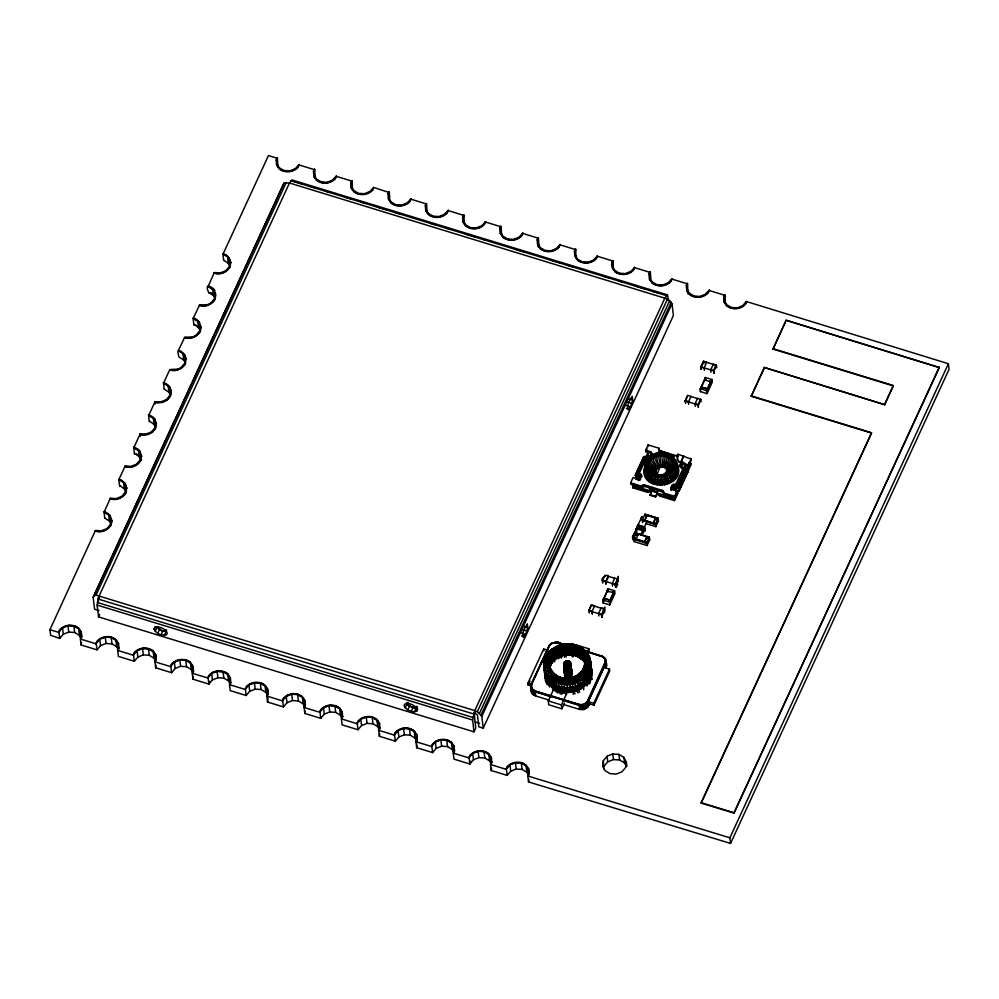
<?xml version="1.0" encoding="UTF-8"?>
<svg xmlns="http://www.w3.org/2000/svg" width="999" height="999" viewBox="0 0 999 999"><rect width="100%" height="100%" fill="white"/><g stroke="black" fill="none" stroke-linecap="round" stroke-linejoin="round"><path stroke-width="1.5" d="M548.788 699.987L535.626 695.953L535.364 691.033L580.069 704.657L584.115 704.245L587.137 701.835L605.444 661.338L604.258 658.079L602.222 656.593L585.352 651.373M571.778 676.173C573.501 670.853 568.768 660.401 565.034 661.937C569.68 659.315 570.279 675.898 569.842 676.66L569.33 666.583L570.491 676.348M579.233 704.457L579.495 709.39L583.866 709.477L587.562 707.367L589.984 702.896M660.102 452.335L668.831 454.27L675.686 460.664C683.541 478.633 653.396 489.685 645.966 472.552C639.447 457.342 661.076 445.916 672.152 456.019C695.316 481.281 641.383 498.076 645.541 465.759C641.583 476.935 653.796 486.775 664.385 483.828C670.079 482.717 675.486 478.746 677.135 473.014C679.308 469.992 675.137 464.585 676.71 463.299C689.385 489.535 635.801 493.731 645.179 465.659L645.716 465.746C636.663 492.857 688.411 488.798 676.173 463.461M566.733 679.145C564.248 692.744 576.71 690.746 571.44 678.571C547.839 685.701 537.262 651.011 562.699 646.341C586.301 639.21 596.865 673.9 571.44 678.571M648.463 467.769C647.514 453.996 671.34 451.448 673.164 465.209C674.113 478.983 650.274 481.53 648.463 467.769L655.332 470.529L656.031 474.013C650.711 464.085 669.442 461.301 667.307 472.24L667.107 469.305L673.164 465.209M648.476 465.821L655.344 469.592L655.606 472.764L655.556 468.681L648.925 463.898M655.344 469.592L655.606 472.764L656.718 468.993L659.115 467.307L656.443 456.755M551.123 653.284C541.47 655.282 562.737 640.546 562.699 646.341M565.159 644.817C560.427 642.794 552.247 640.209 549.063 646.128L531.58 684.053L531.655 688.361L535.277 691.246L580.019 704.882L584.215 704.457L587.749 701.248L605.232 663.311L605.631 659.19L604.932 659.078M564.585 678.771C554.158 678.883 539.71 662.312 554.557 650.824C563.324 643.781 578.521 645.029 584.29 655.282C586.763 659.802 586.338 665.546 583.528 669.805C581.955 673.688 577.172 674.175 582.142 671.64M564.46 687.337L561.5 687.162L564.535 687.687L565.009 692.332L566.57 694.43M581.43 704.77L581.655 709.727L580.069 704.657M675.661 490.809L673.801 487.887L673.763 484.977M549.9 664.098L550.686 664.71L552.197 662.424L550.936 659.527C549.525 654.407 557.529 652.235 561.138 650.449C563.548 649.8 575.911 647.389 573.326 651.648L573.289 655.007L574.862 654.994M549.625 687.012L548.588 684.115L549.025 681.605L545.716 676.548L545.829 672.851M552.984 660.376L557.18 657.841L555.656 653.633L549.687 661.475L548.751 663.536L550.137 666.196L549.163 667.045L548.763 666.158C552.772 651.048 575.686 647.302 584.552 660.014L584.852 662.487L582.867 659.864L584.652 656.755M565.034 661.937L566.933 660.714L568.531 676.972M567.395 645.766C565.646 641.907 575.312 645.579 567.519 643.968M564.335 678.458C568.98 678.046 578.371 677.372 579.732 673.139M578.284 685.514L575.362 686.338L578.284 685.514L577.847 681.668L575.886 677.072M676.273 463.698L676.385 464.71L674.787 461.176L677.384 468.756L678.633 469.293M549.912 651.573L550.599 650.724L552.622 651.66M572.202 656.992L572.29 654.507L573.701 656.768M666.907 468.394L667.295 470.929L666.907 468.394L672.764 463.299M672.439 461.663L672.527 458.828C665.097 447.639 643.581 454.982 647.302 468.918M557.155 692.881L557.292 685.676M564.485 677.921L566.883 678.009L566.982 678.845L571.84 677.859M579.645 692.257L577.147 685.351L580.756 683.853L580.019 679.532L577.922 675.986M590.958 679.695L591.845 671.877L591.008 668.643C593.244 693.069 552.36 699.725 545.716 676.548L546.141 675.174L545.267 674.225L545.579 681.056M552.235 643.281C568.219 641.458 549.65 641.208 549.288 646.166L530.719 686.238L531.268 688.885L534.278 691.645L535.626 695.953L533.716 695.054L534.34 691.221L535.364 691.033M604.595 612.724L604.345 608.99L601.123 607.979L604.383 609.065L601.885 614.535L602.185 616.845L601.635 614.535L602.21 616.82M618.031 579.283L615.509 584.677L612.237 583.578L615.509 584.49L615.784 587C620.017 570.404 618.393 575.337 615.696 587.05C614.672 579.345 622.365 574.175 615.509 584.49L617.894 579.033L614.722 578.159L612.3 583.591L612.487 586.101M695.254 406.356L695.067 403.846L697.502 398.414L700.674 399.288L698.289 404.945L695.017 403.833L698.326 404.782L698.451 407.305M713.274 364.335L716.483 365.409L714.035 370.841L714.123 373.301M571.69 649.55L570.941 654.645L573.488 655.232M674.163 489.31L676.535 489.735L675.749 486.201M683.641 455.794L681.368 460.726L680.257 467.232L681.543 463.311L679.707 462.662A5.519 4.683 -6.8 0 1 678.284 461.476L677.26 458.766L677.285 454.932L678.209 454.283L691.233 459.14L688.049 465.059L681.38 463.561L681.018 462.2M549.525 657.092C546.328 664.897 551.211 673.538 557.829 676.922M554.607 661.75L554.732 658.89M474.063 712.637L475.774 728.046L474.026 731.842L98.526 616.895L97.115 605.069L99.288 595.654L289.473 182.992L291.958 179.932L667.469 294.88L668.568 300.424M474.026 731.842L472.614 720.017L474.787 710.601L664.972 297.939L667.469 294.88M474.363 716.221L474.787 710.601L96.066 595.142L93.819 595.779L93.157 597.377L94.568 609.203L98.951 610.539M527.784 627.584L527.335 623.851L523.588 630.257L522.789 633.703L523.239 637.437L525.736 634.377L527.784 627.584L523.389 626.248M547.027 684.515L548.351 679.008C556.568 693.718 581.181 691.982 588.136 676.972L589.972 678.521L590.484 681.605M604.345 608.99L601.86 614.572L588.911 610.726L591.383 604.994L594.592 605.968L591.982 611.575L592.257 613.985M585.314 703.621L587.562 707.367L587.137 701.835M605.119 575.124L602.409 580.669L605.631 581.768L605.906 584.09M605.631 581.768C615.596 568.194 593.781 580.544 605.694 581.455M632.654 400.025L632.205 396.291L628.471 402.684L627.672 406.143L628.109 409.877L630.606 406.818L632.654 400.025L628.271 398.676M635.114 537.762L632.479 537.012L635.052 537.986L632.617 537.125L641.97 516.495L640.659 519.28L653.433 523.576L644.667 520.891L647.09 515.009L655.856 517.694L656.293 519.005L656.593 517.744L658.129 518.219L658.453 520.954L655.831 526.648L645.953 523.626M643.593 532.042L643.269 529.495L636.825 527.572M643.156 529.445L643.481 532.092M688.673 404.345L688.486 401.835L685.202 400.824L688.398 402.023L691.021 396.328L687.662 395.467L685.227 401.024L687.662 395.467M713.998 373.289C712.287 369.131 720.142 358.766 713.761 370.766L700.911 366.933L704.07 368.007L706.68 362.287L703.608 361.351L700.873 366.808L701.286 369.393M710.651 370.03L713.174 364.398M710.664 369.942L713.998 370.766M555.069 659.515L553.571 655.132L552.459 657.717C556.518 661.475 549.025 661.251 550.599 665.359M653.858 455.432C653.533 451.461 645.092 460.976 645.903 464.672C645.379 471.516 651.698 476.898 658.141 477.46L658.216 480.819L664.847 480.382L670.791 477.684L669.767 474.55C674.3 471.491 676.785 465.359 674.475 460.177M673.201 463.049L672.527 458.828C682.305 475.586 649.138 484.652 646.977 466.258M570.891 648.339C577.272 648.326 569.13 649.687 571.041 646.603M585.951 661.475C584.19 661.575 583.978 665.247 585.839 663.636M564.885 670.017L564.148 662.574L565.372 662L570.454 664.834L571.678 674.5M589.497 677.971L590.184 673.001L591.633 674.3L591.883 679.557M546.903 654.795L545.379 657.854L546.903 654.795L549.862 655.032M564.947 674.313L563.948 664.909L567.682 662.212L570.379 662.499L571.553 672.04M576.748 650.786L575.561 655.631L582.454 659.315L579.52 657.067L581.243 653.084L574.275 650.037M668.244 457.517L668.406 455.144L669.055 457.954M647.19 465.746L647.14 467.669A13.499 11.451 -6.8 0 0 647.514 469.667M565.234 675.324L563.761 664.697L565.759 662.749L568.993 662.275L570.616 663.061L571.878 672.964M568.543 646.378C570.067 650.911 551.336 648.326 568.606 648.164M661.55 480.894L664.847 480.382L664.273 477.047L669.767 474.55M544.842 663.174L544.517 659.765L545.417 657.442L548.863 656.88M571.89 673.738L570.654 664.248L568.394 662.712L565.222 662.312L563.736 664.085L564.947 674.587M547.577 664.834L543.868 666.995L544.892 675.324M659.677 485.364L659.715 483.728L658.378 482.642L649.65 479.97L646.078 475.237L645.067 471.191L645.541 465.759M547.477 662.824C544.58 662.037 542.544 667.569 543.968 662.162L544.842 659.278L548.114 658.828M543.968 662.162L544.842 659.278M545.142 671.877L544.73 672.29C544.08 690.259 568.069 697.652 581.331 688.611C576.048 680.519 584.865 682.704 583.666 689.822M551.336 643.806L550.287 644.405M561.738 686.887L561.638 694.33M589.672 670.279L590.921 673.363L590.397 670.704L591.633 671.403L592.145 674.675M567.582 643.868L562.012 644.78L570.491 644.193M571.79 674.787L570.616 663.061M546.865 675.861L545.654 675.524L544.655 672.802L544.855 670.341M591.633 671.403C590.784 695.991 548.676 699.387 544.855 674.7M566.271 661.038L568.518 666.545L569.642 676.748M653.571 458.042L653.846 455.094L654.407 457.579M657.242 485.102L658.441 480.519L652.647 478.746L647.439 475.049L644.967 468.344L646.028 467.282M549.45 645.416L548.676 646.341L552.597 642.919M654.382 457.679L659.115 467.307L662.137 466.833L663.211 456.056M650.062 474.113L649.325 475.711L650.312 477.747L649.525 478.971L653.159 482.18L652.647 483.691M551.211 643.468L552.509 642.807M579.083 651.81L577.709 654.295L578.009 656.768M549.775 666.695L551.086 663.673L549.388 659.752M573.214 694.442L573.513 691.745L572.227 686.95L575.686 686.55L573.713 677.934M550.312 685.988L550.586 683.478L547.589 680.931M562.937 700.311L579.944 705.619L579.495 709.39L563.411 704.457M551.473 681.555L550.586 683.478L548.988 682.929M587.112 686.076L587.262 682.829L584.977 679.832M676.348 477.46C673.626 476.011 676.835 472.714 677.334 470.729L677.11 466.471L675.811 465.534L676.685 464.885L676.51 463.386L675.237 462.699M573.301 648.863L573.463 647.115M548.726 663.573L550.237 658.841L549.088 658.116M549.188 663.411L549.662 660.826L548.476 660.214M533.466 690.084L533.716 695.054L532.255 693.681L532.042 689.834L532.542 689.248L534.577 690.734M552.435 663.149L552.784 660.514L554.907 658.791L552.872 661.238M579.944 705.619L581.455 705.744L583.866 709.477L584.115 704.245M556.318 652.522L556.218 654.657L557.942 652.359L559.228 656.693C552.135 659.552 568.618 656.118 562.937 650.599L554.233 656.093L554.145 653.933M578.334 692.782L576.248 690.971L574.75 686.625C582.217 686.438 589.11 678.184 581.518 673.251M585.177 661.101L584.128 660.913C579.02 654.432 562.337 649.837 558.541 658.803M118.494 650.187L116.721 646.753L111.95 643.88L106.031 643.481L100.562 645.666L97.003 649.85L81.094 644.979L80.332 638.611L81.031 633.553L78.671 628.97L73.901 626.098L67.994 625.699L62.512 627.884L58.953 632.067L59.715 638.436L50.612 635.277L49.95 629.682L95.467 530.444L101.374 530.844L106.843 528.658L110.414 524.475L111.101 519.418L108.754 514.835C98.214 508.916 107.78 512.1 110.227 515.746L111.838 520.467L111.014 525.024C108.079 530.369 101.149 533.241 95.392 531.068M81.094 644.979L81.443 642.444M125.087 483.504L126.698 488.224L125.087 483.504C122.64 479.87 113.074 476.685 123.614 482.604L125.961 487.187L125.262 492.245L121.703 496.428L116.234 498.613L110.315 498.214L104.133 512.1L110.227 515.746M125.112 466.595C130.869 468.768 137.787 465.884 140.722 460.551L141.558 455.994L139.947 451.261C137.5 447.627 127.934 444.443 138.474 450.362L140.822 454.945L140.122 460.002L136.563 464.185L131.094 466.371L125.175 465.971L118.943 479.483M155.182 660.451L154.008 658.166L149.238 655.294L143.319 654.894L137.85 657.08L134.291 661.263L118.382 656.393L117.62 650.024L118.319 644.967L115.959 640.384L111.189 637.512L105.282 637.112L99.8 639.298L96.241 643.481L97.003 649.85M155.582 428.309L156.418 423.751L154.808 419.031C152.36 415.384 142.795 412.2 153.322 418.119L155.682 422.702L154.982 427.759L151.423 431.943L145.954 434.128L139.922 433.978L142.407 434.74L147.79 434.24L152.472 431.818L155.582 428.309L152.522 432.192L147.84 434.627L142.457 435.114L139.972 434.353L133.854 447.627L139.947 451.261M193.057 673.014L191.296 669.58L186.526 666.708L180.607 666.308L175.137 668.493L171.578 672.677L155.669 667.807L154.907 661.438L155.607 656.38L153.247 651.798L148.476 648.925L142.557 648.526L137.088 650.711L133.529 654.894L134.291 661.263M155.669 667.807L156.019 665.272M214.261 273.164C220.017 275.337 226.935 272.452 229.87 267.12L230.707 262.55L229.096 257.829C226.648 254.196 217.083 251.011 227.61 256.93L229.97 261.513L229.27 266.571L225.712 270.754L220.242 272.939L214.323 272.54L208.142 286.438C225.986 298.901 201.036 275.674 208.741 292.657L213.511 295.529L215.285 298.963M230.344 684.427L228.584 680.993L223.813 678.121L217.894 677.722L212.425 679.907L208.866 684.09L192.957 679.22L192.195 672.851L192.894 667.794L190.534 663.224L185.764 660.339L179.845 659.952L174.375 662.125L170.817 666.308L171.578 672.677M192.957 679.22L193.307 676.685M276.598 164.985L276.186 160.04L277.173 157.892L276.748 163.037L279.108 167.62L283.878 170.492L289.797 170.891L295.267 168.706L299.101 164.598L298.164 167.133C293.469 172.515 284.865 173.376 279.27 168.893L276.548 164.61L279.221 168.506C284.815 173.002 293.419 172.14 298.114 166.758L299.101 164.598M277.859 166.87L277.447 157.979M267.045 694.692L265.871 692.407L261.101 689.535L255.182 689.135L249.713 691.32L246.154 695.504L230.245 690.634L229.483 684.265L230.182 679.208L227.822 674.637L223.052 671.753L217.133 671.365L211.663 673.538L208.104 677.722L208.866 684.09M314.036 174.45L314.46 169.306L313.474 171.453L313.886 176.398L316.546 180.307C322.153 184.79 330.744 183.941 335.452 178.546L336.388 176.024L332.555 180.12L327.085 182.305L321.166 181.905L316.396 179.033L314.036 174.45L314.348 176.998M315.147 178.284L314.735 169.393M304.92 707.255L303.159 703.82L298.389 700.948L292.47 700.549L287 702.734L283.441 706.917L267.532 702.047L266.77 695.679L267.47 690.621L265.11 686.051L260.339 683.166L254.42 682.779L248.951 684.964L245.392 689.135L246.154 695.504M267.532 702.047L268.044 698.251M351.323 185.864L351.748 180.719L350.761 182.867L351.173 187.812L353.833 191.721C359.44 196.204 368.032 195.354 372.739 189.96L373.676 187.437L369.842 191.533L364.373 193.719L358.454 193.319L353.683 190.447L351.323 185.864L351.636 188.411M352.435 189.698L352.023 180.807M342.207 718.668L340.447 715.234L335.676 712.362L329.757 711.962L324.288 714.148L320.729 718.331L304.807 713.461L304.058 707.092L304.757 702.035L302.397 697.464L297.627 694.58L291.708 694.193L286.238 696.378L282.68 700.549L283.441 706.917M304.807 713.461L305.157 710.926M388.461 199.226L388.037 194.281L389.036 192.133L388.611 197.278L390.971 201.86L395.741 204.733L401.66 205.132L407.13 202.947L410.964 198.851L410.027 201.373C405.319 206.768 396.715 207.617 391.121 203.134L388.411 198.851L391.084 202.747C396.678 207.243 405.282 206.381 409.977 200.999L410.964 198.851M378.908 728.933L377.734 726.648L372.964 723.776L367.045 723.376L361.576 725.561L358.017 729.745L342.095 724.874L341.346 718.506L342.045 713.448L339.685 708.878L334.915 705.993L328.996 705.606L323.526 707.791L319.967 711.962L320.729 718.331M425.899 208.691L426.323 203.546L425.324 205.694L425.749 210.639L428.409 214.548C434.003 219.031 442.607 218.182 447.302 212.787L448.251 210.265L444.418 214.36L438.948 216.546L433.029 216.146L428.259 213.274L425.899 208.691L426.211 211.239M427.01 212.525L426.598 203.634M417.37 742.644L415.022 738.061L410.239 735.189L404.333 734.789L398.863 736.975L395.292 741.158L379.383 736.288L378.633 729.932L379.32 724.862L376.973 720.291L372.202 717.407L366.283 717.02L360.814 719.205L357.255 723.388L358.017 729.745M379.383 736.288L379.732 733.753M463.186 220.105L463.611 214.96L462.612 217.108L463.037 222.053L465.696 225.961C471.291 230.444 479.895 229.595 484.59 224.201L485.539 221.678L481.705 225.774L476.236 227.959L470.317 227.56L465.546 224.688L463.186 220.105L463.486 222.652M464.298 223.938L463.886 215.047M454.07 752.909L452.31 749.475L447.527 746.603L441.62 746.203L436.151 748.388L432.579 752.572L416.67 747.702L415.921 741.345L416.608 736.275L414.26 731.705L409.49 728.833L403.571 728.433L398.102 730.619L394.543 734.802L395.292 741.158M416.67 747.702L417.02 745.167M500.312 233.466L499.9 228.521L500.899 226.373L500.474 231.518L502.834 236.101L507.604 238.973L513.511 239.373L518.993 237.188L522.827 233.092L521.878 235.614C517.182 241.009 508.578 241.858 502.984 237.375L500.274 233.092L502.947 236.988C508.541 241.483 517.145 240.622 521.84 235.24L522.827 233.092M501.585 235.352L501.173 226.461M490.771 763.174L489.597 760.888L484.815 758.016L478.908 757.617L473.439 759.802L469.867 763.985L453.958 759.115L453.209 752.759L453.896 747.689L451.548 743.119L446.778 740.247L440.859 739.847L435.389 742.032L431.83 746.216L432.579 752.572M537.762 242.932L538.186 237.787L537.187 239.935L537.599 244.88L540.272 248.788C545.866 253.284 554.47 252.422 559.165 247.028L560.114 244.505L556.281 248.601L550.799 250.786L544.892 250.387L540.122 247.515L537.762 242.932L538.224 246.753M538.873 246.765L538.461 237.874M528.059 774.587L526.885 772.302L522.102 769.43L516.196 769.03L510.726 771.216L507.155 775.399L491.246 770.529L490.484 764.173L491.183 759.103L488.836 754.532L484.065 751.66L478.146 751.26L472.677 753.446L469.118 757.629L469.867 763.985M491.246 770.529L491.595 767.994M575.749 249.288L575.049 254.345L577.397 258.928L582.18 261.8L588.086 262.2L593.556 260.015L597.402 255.919L596.453 258.441C591.758 263.836 583.154 264.698 577.559 260.202L574.887 256.293L574.475 251.348L575.474 249.201L576.161 258.179M746.59 301.948L745.604 304.096C740.908 309.49 732.304 310.352 726.71 305.856L724.038 301.96L723.626 297.003L724.612 294.855L724.2 300L726.548 304.583L731.318 307.455L737.237 307.854L742.707 305.669L746.265 301.486L948.388 363.723L949.05 369.318L730.556 843.418L528.533 781.942L527.772 775.586L528.471 770.516L526.123 765.946L521.353 763.074L515.434 762.674L509.965 764.859L506.406 769.043L507.155 775.399M528.533 781.942L528.883 779.407M613.036 260.702L612.337 265.759L614.685 270.342L619.467 273.214L625.374 273.614L630.844 271.428L634.69 267.332L633.741 269.855C629.045 275.249 620.441 276.111 614.847 271.616L612.175 267.707L611.763 262.762L612.749 260.614L613.448 269.593M591.97 611.663L588.873 610.389M649.625 277.173L650.037 272.028L649.05 274.176L649.462 279.133L652.135 283.029C657.729 287.525 666.333 286.663 671.028 281.268L671.977 278.746L668.131 282.842L662.662 285.027L656.755 284.628L651.972 281.755L649.625 277.173L649.924 279.72M641.495 477.447L641.046 474.363L636.6 473.376L635.252 475.487L636.688 478.683M603.359 760.614L602.634 765.883L605.094 770.654L610.064 773.651L616.233 774.075L621.94 771.79L625.649 767.432L626.373 762.162L623.925 757.379L618.943 754.382L612.774 753.97L607.08 756.255L603.359 760.614L603.671 768.843M659.078 448.276L659.103 450.811L659.078 448.276L648.101 444.917L645.654 450.224L650.486 451.71L651.535 453.758L649.1 456.893L643.743 456.743L635.776 473.963L640.434 475.387L641.608 476.61L641.433 475.112M651.66 452.934L651.723 455.257L651.273 452.172M686.912 288.586L687.324 283.441L686.338 285.589L686.75 290.547L689.422 294.443C695.017 298.938 703.621 298.077 708.316 292.682L709.265 290.16L705.419 294.255L699.949 296.441L694.043 296.041L689.26 293.169L686.912 288.586L687.212 291.134M687.849 293.681L687.612 283.529M658.066 493.906L658.091 494.967L659.702 496.066L674.5 500.599L674.325 499.1C676.098 498.501 678.209 487.687 677.122 492.457L674.675 497.764L663.711 494.418L663.673 491.883L662.212 490.347L644.667 484.977L642.32 485.352L641.77 487.699L630.806 484.34L630.631 482.842L633.079 477.534L638.873 479.083L641.321 475.949M663.711 494.418L663.673 491.883M671.066 487.437L671.128 489.76L671.066 487.437L672.602 484.665C676.261 483.441 680.956 487 679.095 490.996L677.21 491.533M679.258 465.546L681.705 465.696L681.593 463.773L688.723 465.821L691.233 459.14M564.385 679.07C565.958 692.607 559.203 689.647 562.062 678.758M564.51 687.911L567.444 687.712M561.313 658.179L561.725 655.406L564.335 654.72L561.788 655.356M548.738 679.208L550.299 681.755L552.772 683.216L552.135 682.767C551.061 683.741 550.973 676.061 553.833 675.199M562.125 687.262L559.565 686.625L560.277 693.993M567.557 676.46L566.445 666.745L567.519 660.701L569.542 662.362L568.881 664.36L566.558 665.009L564.647 663.274L565.859 661.463L569.505 665.396L571.078 675.361M531.543 684.814L530.694 686.363L532.255 693.681C531.967 692.881 530.194 686.201 532.542 689.248M585.764 704.47L585.901 708.666L584.44 705.157L588.224 701.723L605.694 663.798L606.143 661.575L605.444 661.338M606.143 661.575L606.168 667.782L606.206 661.7L605.332 660.177M583.004 671.64C587.837 673.838 588.186 680.843 582.742 682.816L581.755 682.667M584.552 660.014L585.102 659.165L582.979 655.082C573.576 646.965 557.504 648.713 550.137 658.728L549.687 661.475L548.264 661.813M559.964 677.797L560.002 676.997L557.255 676.523M658.154 465.721L657.792 468.019L652.547 458.891M644.28 530.169C646.016 526.336 635.139 523.201 637.799 528.396C635.002 522.477 647.402 527.122 644.542 531.468L644.118 527.996M669.255 458.479L665.234 466.096L664.984 467.694L666.87 469.68L666.533 467.544L671.965 461.501M586.163 658.104L590.197 658.903L590.596 662.812L589.797 660.514M586.788 677.272C590.809 676.922 587.062 670.154 584.265 669.892M157.892 626.773L157.755 627.759L159.89 629.832L160.115 628.883M408.366 704.894C404.945 699.475 410.052 708.666 410.152 705.419M677.422 475.536L676.248 474.575L677.247 469.343L676.011 468.818L676.635 466.221L675.361 465.322M569.755 645.841C570.029 640.484 579.02 646.778 567.457 644.392M111.014 525.024L111.838 520.467M110.252 498.826C116.009 500.998 122.927 498.126 125.874 492.794L126.648 487.849M140.722 460.551L141.558 455.994M170.392 395.691L171.229 391.133L169.655 386.788C167.208 383.154 157.655 379.97 168.182 385.889L170.542 390.472L169.842 395.529L166.284 399.712L160.802 401.898L154.783 401.735L157.268 402.497L162.65 401.998L167.333 399.575L170.442 396.079L167.382 399.95L162.7 402.385L157.318 402.872L154.833 402.11L148.714 415.384L154.808 419.031M170.442 396.079L171.229 391.133M178.272 350.774L183.042 353.646L185.389 358.229L184.703 363.286L181.131 367.47C178.184 370.604 172.015 368.469 169.68 369.88C175.437 372.053 182.367 369.168 185.302 363.836L186.089 358.891L184.515 354.545C179.808 349.925 176.111 347.964 179.021 357.13L183.804 360.002L185.564 363.449M200.162 331.593L200.936 326.648L200.162 331.593C197.215 336.938 190.297 339.81 184.54 337.637C186.875 336.238 193.044 338.361 195.991 335.227L199.55 331.044L200.25 325.986L197.902 321.403C187.362 315.484 196.928 318.669 199.375 322.315L200.986 327.035M207.979 286.301L212.762 289.173L215.11 293.756L214.41 298.813L210.851 302.997C207.904 306.119 201.723 303.996 199.4 305.394C205.157 307.567 212.075 304.695 215.01 299.363L215.846 294.792L214.236 290.072M229.87 267.12L230.657 262.175M655.169 476.848L655.019 480.157L661.563 480.594M590.197 658.903L590.784 667.994M590.184 683.204L588.324 680.157L588.823 677.472C582.23 691.37 561.188 694.442 550.586 683.478M585.277 668.031C589.273 668.718 591.058 673.9 588.324 676.91M649.525 478.971L648.763 481.231M659.165 456.131L659.677 453.396M545.654 681.281L545.716 676.548M591.183 667.582L591.158 664.685M586.013 666.096L590.009 668.493L590.496 671.927L589.148 674.974L590.022 672.702C592.282 669.655 591.108 663.798 586.475 664.098M591.058 669.53L590.409 672.377M676.635 466.221C675.174 479.732 655.194 483.991 647.265 473.563L648.151 472.115M546.503 682.804L546.778 677.422M652.31 489.585L650.049 495.279L655.531 496.965L657.404 492.807M585.152 666.895L584.365 666.333L584.752 664.023M649.762 462.062L656.718 468.993L657.28 466.296M603.995 601.011L603.121 602.909L603.234 599.912L608.041 588.786L614.622 590.809L614.947 593.543L609.702 604.919L603.121 602.909L602.797 600.174L603.408 598.838L604.607 599.038L603.408 598.838M705.356 377.51L700.536 388.636L700.436 391.62L707.017 393.643L712.262 382.255L711.937 379.52L705.356 377.51L704.745 378.833L705.681 379.595L704.707 379.957L710.938 381.868L706.693 390.896L707.017 393.643M546.103 673.688L544.73 672.29M531.805 684.103L531.193 684.265L548.838 646.141M530.719 686.238L531.381 691.982L531.268 688.885M531.218 684.153L530.894 685.064L531.356 684.065M660.689 477.047L661.163 474.937L664.273 474.113L666.882 471.141L672.702 469.08M589.485 672.552L588.96 674.787L590.859 676.198L591.658 679.482M588.811 610.589L591.408 605.032M601.885 614.535L602.047 616.945C606.68 593.256 605.869 620.654 598.626 613.361M650.049 495.279L652.472 487.649M665.396 456.531L663.398 465.172L663.636 467.095L664.984 467.694L664.372 465.559L667.432 457.355M651.548 491.221L657.242 492.345L651.897 490.097M701.011 366.983L703.608 361.351L703.783 363.698M698.326 407.305L698.076 404.77L700.811 399.55M698.051 404.895L685.264 400.849L685.601 403.409M713.736 370.879L714.31 373.164M590.022 672.702L591.283 667.107L590.796 661.7L589.447 660.351L586.55 660.077M634.278 485.539L634.927 486.825L650.174 491.496L652.097 487.312M648.488 451.573L646.952 456.943M647.552 454.845L649.313 457.542M674.5 500.599L677.734 493.581L677.072 492.295M689.31 463.873L689.135 462.375L686.6 469.755L689.298 463.099M670.042 459.44L670.716 456.78L671.728 460.551M675.574 485.089L674.225 487.799C674.138 489.672 677.996 488.761 675.674 491.583M665.084 456.393L665.696 453.996L667.132 457.53M679.095 490.996L687.836 472.04L687.861 469.942L685.227 469.143M580.044 651.473L577.372 650.536L577.934 648.95M643.98 527.822L644.492 531.368L644.08 527.872L637.624 525.986L644.043 527.834L637.549 526.011M656.818 475.112L657.205 473.726L655.906 472.29L649.662 471.478M407.992 703.646L407.704 703.096L407.842 704.632M549.612 659.415C548.463 666.383 552.797 651.111 549.462 658.241C558.029 634.203 601.435 652.484 579.77 673.438M550.886 681.006L555.107 685.102L554.507 689.123L555.644 691.608M674.45 489.16L674.575 490.159L673.913 488.873L674.962 487.387L674.275 489.373L674.225 487.799L671.503 489.597M549.612 667.594L549.388 666.932C552.947 652.022 575.649 648.401 584.228 660.814M549.537 668.206L552.247 661.85M646.99 473.376L644.904 475.999M586.85 682.205L587.649 679.632L587 679.058M652.434 475.711L652.06 478.933L655.419 479.895L654.882 484.54M570.766 664.61C570.079 667.657 565.172 668.169 563.923 665.284M660.926 455.931L660.601 466.895L658.653 456.168M572.077 646.166L573.101 644.33M674.275 489.373L674.962 487.387M671.39 482.28L670.629 480.869L671.128 479.458L675.249 476.373M553.146 683.703L552.297 687.674L553.184 690.646M605.269 662.499L605.644 663.661L588.161 701.585C586.525 704.844 582.454 706.405 579.02 705.232M99.176 599.25L99.588 598.139L97.765 598.176L97.902 601.673M592.007 611.463L592.345 613.798M704.108 367.807L704.357 370.329M544.492 660.189L545.716 656.992M591.071 676.698L587.449 683.378L581.331 688.611M554.095 674.475L552.459 672.102L551.735 672.352M561.863 678.084L566.92 678.046M643.98 527.934L637.712 525.936M656.768 475.049L660.689 465.359M683.541 468.731L685.289 464.423M566.708 676.211C562.974 675.199 567.644 651.373 570.516 665.184M567.707 644.455C565.409 644.218 553.708 644.954 558.254 647.851M645.504 467.27L644.43 467.694M475.087 713.086L477.435 714.997L478.846 726.822L483.229 728.171L673.401 315.522L672.002 303.684L667.519 299.001L289.473 182.992L283.991 183.117L93.157 597.377M154.083 629.108L154.745 627.509C159.365 625.874 165.322 628.671 167.245 633.141L166.583 634.74C161.963 636.375 156.006 633.578 154.083 629.108L155.245 626.585M164.335 635.364L166.084 631.568L162.275 630.769L164.423 631.106L166.358 629.62M407.629 703.471L408.067 702.409M414.697 707.829C422.465 705.244 409.877 710.726 416.808 706.218M416.62 711.276L417.282 709.677C415.359 705.207 409.403 702.409 404.782 704.058L404.12 705.644C406.044 710.114 412 712.911 416.62 711.276L417.794 708.741M632.592 537.325L633.778 534.34L636.338 535.102M636.575 531.043C633.616 525.711 644.929 529.358 643.156 533.054M638.036 524.975L644.392 526.923L644.667 529.245M559.815 678.196C558.616 681.106 556.73 687.849 561.9 687.574L561.5 687.162M584.128 660.913L581.48 658.915L582.03 655.794C585.352 654.482 578.646 653.458 581.63 651.735M665.234 466.096L666.083 468.581L666.533 467.544M638.049 477.659L638.211 475.549C641.383 472.502 635.464 482.642 639.472 475.299M585.651 685.326L585.089 684.103L586.188 681.655M558.653 651.36L558.404 653.446L560.377 651.348L560.739 652.472L568.256 649.962L568.618 654.745L571.253 654.77L563.711 655.344M169.68 369.88L163.561 383.154L166.059 383.916L169.705 387.175L171.279 391.508M184.54 337.637L178.384 350.537M199.4 305.394L193.232 318.294M223.002 254.196L268.444 155.582L277.223 158.267L276.186 160.04M111.276 524.637L109.515 521.203L104.845 518.081M126.136 492.395L124.376 488.961L119.668 485.464M140.409 459.016L139.223 456.718L134.515 453.234M155.257 426.773L154.083 424.488L149.375 420.991M170.117 394.53L168.943 392.245L164.286 389.135M200.424 331.206L198.664 327.772L193.956 324.275M208.741 292.657L213.099 293.344M230.132 266.721L228.371 263.286L223.714 260.177M49.95 629.682L58.729 632.367L59.665 629.832C64.373 624.45 72.964 623.588 78.559 628.084L81.231 631.98L81.643 636.925L80.657 639.085L96.016 643.781L97.003 641.633L100.974 638.386L104.845 637.262M58.729 632.367L59.715 630.219L63.686 626.972L68.844 625.474L72.84 625.861M93.819 595.779L283.991 183.117M96.066 595.142L286.238 182.492M80.657 639.085L81.606 636.55L81.231 631.98M98.526 616.895L99.688 614.373M96.016 643.781L96.953 641.246C101.648 635.864 110.252 635.002 115.847 639.497L118.569 643.768L115.896 639.872L111.463 637.412L108.791 637.15M314.46 169.306L313.474 171.453M117.944 650.499L118.893 647.964L117.944 650.499L133.292 655.194L134.291 653.046C138.986 647.652 147.59 646.79 153.184 651.286L155.856 655.194L153.134 650.911C147.54 646.415 138.936 647.277 134.241 652.659L133.292 655.194M313.886 176.398L316.508 179.92C322.103 184.415 330.706 183.554 335.402 178.172L336.388 176.024M351.748 180.719L350.761 182.867M155.182 631.243L156.93 627.447L159.89 629.832M157.755 633.354L159.503 629.557L162.849 631.068L161.101 634.852M179.408 660.089L175.549 661.213L171.578 664.46L170.579 666.608L155.232 661.912L156.219 659.752L155.807 654.807M170.579 666.608L171.528 664.073C176.224 658.691 184.827 657.829 190.422 662.325L193.094 666.221L193.506 671.166L192.52 673.326L207.867 678.021L208.866 675.873L211.838 673.438M389.036 192.133L388.037 194.281M192.52 673.326L193.506 671.166M207.867 678.021L208.816 675.486C213.511 670.104 222.115 669.243 227.71 673.738L230.382 677.634L230.794 682.579L229.807 684.74L245.155 689.435L246.104 686.9C250.799 681.518 259.403 680.656 264.997 685.152L267.72 689.435L265.047 685.526L260.564 682.692M426.323 203.546L425.324 205.694M208.579 684.003L209.827 681.293M229.807 684.74L230.794 682.579M425.749 210.639L428.371 214.161C433.966 218.656 442.569 217.794 447.265 212.412L448.251 210.265M463.037 222.053L462.662 217.495L463.611 214.96M267.095 696.153L268.032 693.618L267.095 696.153L282.442 700.848L283.441 698.701L287.4 695.454L292.52 693.568L287.362 695.079L283.391 698.313L282.442 700.848M462.987 221.678L465.659 225.574C471.253 230.07 479.857 229.208 484.552 223.826L485.539 221.678M500.899 226.373L499.9 228.521M304.383 707.567L305.319 705.032L304.383 707.567L319.73 712.262L320.729 710.114L324.687 706.867L329.857 705.369L333.853 705.769M319.73 712.262L320.679 709.727C325.374 704.345 333.978 703.483 339.573 707.979L342.282 712.262L339.573 707.979M538.186 237.787L537.187 239.935M341.67 718.98L342.607 716.445L341.67 718.98L357.018 723.676L358.017 721.528L361.975 718.281L365.846 717.157M537.599 244.88L540.234 248.401C545.829 252.897 554.433 252.035 559.128 246.653L560.114 244.505M357.018 723.676L357.967 721.141C362.662 715.759 371.266 714.897 376.86 719.392L379.57 723.676L376.91 719.767L372.465 717.307L369.805 717.045M575.474 249.201L574.475 251.348M378.958 730.394L379.895 727.859L378.958 730.394L394.305 735.089L395.292 732.941C400 727.547 408.591 726.698 414.198 731.181L416.858 735.089L414.148 730.806C408.554 726.31 399.95 727.172 395.254 732.554L394.305 735.089M577.559 260.202C582.317 263.461 591.87 263.998 596.415 258.067L597.402 255.919M405.232 707.791L406.98 703.995L409.94 706.368M612.749 260.614L611.763 262.762M407.804 709.889L409.553 706.093L412.899 707.604L411.151 711.4M414.373 711.9L416.121 708.116L412.312 707.304L415.322 707.692L416.321 706.98M416.246 741.807L417.182 739.272L416.246 741.807L431.593 746.503C434.028 738.723 445.542 737.212 451.436 742.22L454.145 746.503L451.486 742.594L446.99 739.76M614.847 271.616C619.605 274.875 629.158 275.412 633.703 269.48L634.69 267.332M431.593 746.503L432.542 743.98M650.037 272.028L649.05 274.176M453.521 753.221L454.47 750.686L453.521 753.221L468.881 757.916L469.867 755.768C474.575 750.386 483.166 749.525 488.761 754.008L491.433 757.916L488.723 753.633C483.129 749.138 474.525 749.999 469.83 755.394L468.881 757.916M649.462 279.133L652.085 282.655C657.679 287.138 666.283 286.276 670.991 280.894L671.977 278.746M483.229 728.171L481.818 716.345L477.347 711.65L667.519 299.001M479.582 713.111L669.755 300.462M481.143 714.76L671.328 302.11M481.818 716.345L672.002 303.684M687.324 283.441L686.338 285.589M469.592 763.898L470.841 761.188M490.809 764.635L491.758 762.1L490.809 764.635L506.168 769.33L507.155 767.182C511.563 761.475 520.204 760.426 526.011 765.047L528.721 769.33L526.048 765.421L521.565 762.587M531.081 685.963L528.159 685.077L527.934 683.141L543.668 649.013L548.039 650.349M686.75 290.547L689.372 294.068C694.967 298.551 703.571 297.69 708.266 292.307L709.265 290.16M528.159 685.077L530.044 680.981M550.836 656.58L548.788 665.671M651.835 454.42L650.661 453.196L645.841 451.723L647.065 449.063M636.6 473.376L644.467 456.306M637.749 473.276L645.616 456.218M649.075 491.158L649.1 492.22L647.639 492.37L632.829 487.837L633.94 483.541M646.028 457.33L647.964 453.121M636.188 479.495L637.025 477.859L638.336 477.559M639.16 473.563L647.027 456.493M632.829 487.837L634.128 485.027M638.661 478.359L639.909 475.649M640.859 474.625C641.708 478.946 634.452 476.635 636.825 478.921M639.21 478.608L641.083 474.55M506.168 769.33L507.117 766.807L511.076 763.561M724.612 294.855L723.626 297.003M564.298 662.312L563.736 664.085L564.947 674.412M564.485 662.437L563.873 663.486L564.048 662.849M564.547 662.125C562.337 667.207 572.614 666.196 569.517 661.638M548.264 700.911L553.471 689.61L558.703 692.195L566.633 693.643L561.426 704.944L561.875 708.803L548.726 704.77L548.264 700.911L561.426 704.944M651.198 488.499L650.174 491.496M610.714 599.462L613.573 592.644L607.404 591.233L608.366 590.884L607.429 590.122L608.041 588.786L607.979 591.795L607.779 590.059M701.598 387.824L701.86 387.262L701.66 388.324L700.724 387.562L700.112 388.886L700.436 391.62M607.404 590.759L603.908 598.826M701.922 387.762L701.211 387.537L704.707 379.957M636.301 528.721L638.124 524.9M704.745 378.833L705.619 379.108L705.419 380.169M601.173 607.991L598.638 613.486L598.838 615.996M647.464 537.412L646.803 537.212L647.514 537.912L647.814 536.663L649.338 537.125L649.675 539.872L647.052 545.554L633.89 541.533L633.566 538.786L636.188 533.104L637.724 533.566L637.424 534.827L638.311 533.928L647.14 537.112M642.669 522.614L642.345 519.88L644.967 514.185L646.503 514.66L646.203 515.909L646.503 514.66M635.988 539.11L644.592 541.995L647.077 536.613L644.505 541.72L644.655 542.494L644.879 541.383L645.591 542.082L645.242 542.844L635.152 539.76L635.451 538.498L635.888 539.81L638.311 533.928M637.424 534.827L637.724 533.566M653.433 523.576L654.32 522.677L654.02 523.938L643.93 520.841L644.23 519.592L644.667 520.891M635.152 539.76L635.451 538.498M643.93 520.841L644.23 519.592M655.531 496.965L657.991 490.584M644.605 520.392L647.152 515.034L646.865 516.121L646.153 515.422M698.326 404.782L700.574 399.35L701.086 401.873M528.096 776.048L529.045 773.513L528.096 776.048L729.882 837.811L730.556 843.418M724.038 301.96L726.66 305.482C732.255 309.965 740.858 309.103 745.554 303.721L746.553 301.573M706.48 389.797L706.68 388.736L706.48 389.797L707.354 390.072L711.937 379.52M711.325 380.844L710.177 381.143L710.938 381.868M609.178 601.086L609.44 600.511M609.115 600.586L610.052 601.348L614.073 592.632L613.136 591.858L613.636 593.144M612.924 592.931L613.136 591.858M710.239 381.643L710.439 380.582M609.989 599.962L603.846 598.326L610.077 600.237L613.573 592.644L610.139 600.736M707.292 388.673L701.161 387.038L707.392 388.948L710.876 381.368L707.442 389.448L706.743 389.235M609.702 604.919L609.989 600.861M614.01 592.132L614.622 590.809M616.52 586.825L617.744 584.178M642.644 530.544L644.38 526.798L644.892 529.308M640.571 535.214L647.015 521.228M642.881 530.731L644.617 526.985M587.574 651.485L588.823 648.776L575.661 644.742M561.875 708.803L564.485 703.146M587.812 653.408L589.06 650.699L588.823 648.776M674.837 467.932L676.261 470.529L672.577 476.261L674.962 479.258M687.562 466.009L687.437 465.01L681.43 461.226L683.703 456.293M653.284 522.814L655.856 517.694L653.383 523.076L644.28 520.092M645.242 542.844L645.541 541.595M654.02 523.938L654.32 522.677M656.293 519.005L656.593 517.744M647.514 537.912L647.814 536.663M671.241 488.923L673.688 485.801L679.32 487.287L687.861 469.942L679.12 488.911L676.485 488.099M647.052 545.554L646.715 542.819L649.338 537.125L636.188 533.104M655.831 526.648L655.506 523.901L658.129 518.219L644.967 514.185M675.574 484.702L683.441 467.632L687.175 470.217M677.022 485.302L684.889 468.231M675.624 489.76L676.872 487.05M678.284 486.126L686.151 469.068M674.675 497.764L674.5 496.278L676.947 490.971L672.115 489.485L670.941 488.261M679.17 487.062L687.037 469.992M687.699 470.079L690.933 463.061L691.108 464.56L679.283 490.284M678.995 490.084L686.475 473.826M589.585 703.883L593.968 705.219L593.731 703.284L609.465 669.155L605.094 667.819M593.968 705.219L609.69 671.078L609.465 669.155M884.689 404.682L893.343 385.901L773.014 349.063L786.063 320.254L939.31 367.532L733.965 813.099L701.098 803.034L871.59 433.104L751.248 396.266L764.31 367.47L884.689 404.682L764.31 367.47M751.248 396.266L764.347 367.844M773.014 349.063L785.476 321.99M701.098 803.034L871.54 432.717L751.211 395.879M884.639 404.295L893.293 385.514L772.964 348.676M733.965 813.099L939.272 367.157M729.882 837.811L948.388 363.723M659.115 467.307L660.189 464.997M601.86 614.385L604.383 609.19M561.076 647.402L561.5 648.788C549.637 652.672 565.621 650.486 563.523 646.778M661.276 464.885L662.137 466.833L663.636 467.095L664.372 465.559M582.392 654.045C588.848 663.061 579.982 656.368 583.104 653.433M574.325 646.715L575.761 644.992L583.266 649.225M675.212 485.152L673.913 488.873M559.228 656.693L556.93 657.379M673.301 480.881L672.402 479.557L676.248 474.575M575.774 647.901C572.964 651.161 584.727 652.709 573.139 648.513M412.362 707.467L412.974 706.693L415.709 707.117M601.435 656.293L584.19 650.724M549.925 680.344L549.025 681.605M643.269 529.495L636.95 527.797M550.886 671.615C552.26 670.841 550.599 668.169 549.363 668.656M589.61 674.263L586.488 679.208M643.868 527.884L637.737 526.011M582.892 670.504L583.828 667.782L584.615 667.832M582.617 670.129L584.989 663.773L584.353 657.717L585.164 657.267M557.667 677.409L556.106 681.206L556.356 685.564L559.265 686.912L556.48 685.926M716.758 367.857L716.333 365.234L703.508 361.376M559.49 677.434L562.275 677.921L559.652 677.172M577.459 649.775C581.705 649.924 582.867 659.402 584.29 655.282M583.104 685.814L584.44 683.516L583.329 681.593L579.383 684.552M591.221 605.157L594.58 605.931M548.638 666.62C550.174 666.096 551.273 669.068 549.875 669.73M550.112 664.997C550.287 657.342 563.936 659.203 560.739 652.472L561.138 650.449M551.261 654.17L552.272 655.144L550.237 658.841M578.084 650.187L570.879 647.539L563.711 647.702L555.157 651.56L550.174 657.33L552.272 655.144M545.854 672.777L546.128 675.786M563.723 649.8L563.199 651.76L565.584 650.137L565.721 651.311L568.281 651.148L569.043 649.35M664.61 484.99L665.097 482.192L672.402 479.557M584.165 658.353L584.353 657.717M576.46 647.502L578.546 646.178L575.761 644.992M575.923 649.15L573.176 648.826M566.108 677.285C565.409 675.986 563.161 659.515 569.642 661.887L570.204 666.108M670.779 459.877L665.958 466.77L666.083 468.581M673.751 497.627L672.215 498.239L656.98 493.568L656.905 492.944L666.008 495.741L662.05 491.433M548.788 667.856L549.812 666.832M546.628 655.219L548.389 652.734M650.599 482.579L652.722 479.37L652.06 478.933M649.55 460.227L648.938 461.063A13.936 11.813 -6.8 0 0 647.614 463.823M586.55 678.458C580.032 688.548 565.184 691.345 555.107 685.102M580.881 687.312L582.454 685.202M559.34 656.256L558.816 656.955L563.748 655.107L571.253 654.77M555.669 676.41C552.097 680.082 553.046 687.012 559.265 686.912M581.98 672.664L581.281 671.565L583.528 669.805M564.148 662.574L564.872 661.688M551.311 662.162L551.348 663.049L552.197 662.424M584.865 662.012L584.652 660.002L585.726 659.352M602.222 656.593L603.334 657.23M214.211 272.777C219.967 274.95 226.885 272.078 229.832 266.745M199.35 305.02C205.145 307.717 212.5 303.209 215.01 299.363M184.503 337.262C190.247 339.435 197.178 336.551 200.112 331.218M169.643 369.493C175.437 372.19 182.78 367.682 185.302 363.836M125.062 466.208C130.819 468.381 137.75 465.509 140.684 460.177M110.215 498.451C115.996 501.148 123.352 496.64 125.874 492.794M95.355 530.694C101.111 532.867 108.029 529.982 110.964 524.65M683.84 469.055L687.374 464.61M646.79 469.805L645.791 471.066L645.966 472.552L646.915 472.752M549.238 665.459L549.4 662.837L548.201 662.362M658.416 476.923L660.077 474.887L661.163 474.937M550.112 644.343L549.238 645.404M571.653 677.347L569.28 677.846M551.898 662.837L553.633 660.726M676.261 470.529L674.25 473.351L675.424 474.912M59.715 638.436L63.274 634.253L68.744 632.067L74.663 632.467L79.433 635.339L81.206 638.773M641.77 487.699L644.842 486.476L662.387 491.845L663.848 493.369M604.033 766.208L607.742 761.85L613.448 759.577L619.617 759.989L624.587 762.986L626.435 766.57M552.784 652.409L553.708 653.483L549.662 658.329M645.891 477.897L648.301 475.099M557.667 642.694L565.184 644.904M578.471 648.513L580.194 647.102L581.056 647.764M579.895 650.224L579.208 651.748L580.844 653.159M578.483 688.586L580.244 686.663M643.643 456.893L635.252 475.487L637.886 476.286M548.126 653.121L550.149 650.824M586.875 678.608C579.095 687.986 564.46 690.359 553.933 684.352M583.678 681.043L585.027 680.943M550.586 657.567C558.066 648.226 572.327 647.989 581.78 652.984M551.086 662.312L552.784 660.514M581.83 671.49L577.996 674.837L579.895 673.026M667.007 484.365L666.545 482.804L668.269 481.093L670.629 480.869M566.008 677.21L564.722 666.358L565.559 676.685C562.787 675.724 564.148 657.33 570.379 662.499M553.359 661.088L555.294 659.19M555.369 651.997C551.56 653.833 555.531 654.008 554.557 650.824M553.221 653.821L557.28 651.011L556.555 649.437M555.407 652.297L552.31 655.444M575.936 689.597L577.847 687.886M564.535 662.062L565.546 661.338M580.307 649.712L582.817 648.526L586.975 652.784L584.765 650.174L581.955 651.111M671.128 479.458L670.267 477.572L673.176 475.624L671.977 472.652M549.925 651.173L552.16 649.113L554.32 650.212M552.547 649.05C517.42 690.409 611.763 693.518 584.178 650.087M583.828 667.782L583.928 668.618M552.185 673.801C548.788 675.811 548.014 681.805 552.235 683.391M582.167 682.804L584.153 681.118M647.177 479.657L648.064 478.421L645.941 474.25M351.173 187.812L353.796 191.333C359.353 196.391 368.594 193.981 372.739 189.96M247.14 686.475L250.075 683.666M434.565 742.732L436.513 740.734M645.903 464.672L644.83 465.509L645.142 469.842L646.141 470.192M576.498 676.073L574.238 677.097M569.105 678.983L570.167 687.836L572.964 687.324M651.485 454.832L649.188 456.543L647.439 453.846L648.214 456.131L648.089 455.132M641.808 475.774L639.572 477.41C635.851 477.01 636.251 477.547 638.086 477.31M573.264 690.359L575.312 688.86M554.645 659.602L557.18 657.841M553.334 673.963L554.22 673.726M554.957 652.272L559.303 649.625L558.741 648.301M551.96 649.425L557.042 646.353M551.96 649.812L554.383 647.602L556.206 648.925M576.311 675.824L578.596 674.812M550.749 672.24C546.178 673.301 547.502 682.005 550.299 681.081M636.101 479.021L637.012 478.658M656.218 476.448L660.077 474.887M565.446 676.56C563.985 671.515 561.95 662.824 569.13 661.6M615.459 584.715L615.834 586.95M646.428 462.062L645.391 462.699L645.017 467.008L646.016 467.52M645.953 475L645.104 471.491L646.216 470.804M687.1 472.477L687.836 472.04M576.023 676.023L578.371 674.587M165.285 631.143L164.423 631.106M565.034 661.625L565.971 661.088M570.691 692.232L570.529 690.833L572.664 689.572M700.536 388.636L706.693 390.896M603.234 599.912L609.378 602.185M554.994 684.153L554.208 684.228L556.743 685.988L556.868 685.252M557.417 646.678C535.701 654.52 548.201 686.288 569.33 680.856C591.183 681.043 595.554 647.177 572.589 644.83M583.379 652.672L586.45 652.01L589.535 657.03L587.849 654.02L584.565 654.37M577.297 685.277L580.731 684.215M549.562 670.541C541.708 671.415 551.498 685.239 546.59 677.297M572.914 687.362L575.686 686.55M604.258 658.079L605.344 660.926M577.135 685.701L580.531 684.315M667.307 472.24L667.095 470.229L673.139 467.157M659.715 483.728L665.097 482.192L666.545 482.804M554.857 684.59L551.885 683.279M567.844 692.432L567.757 691.033L569.942 689.997L569.692 687.687L575.574 686.6M647.564 459.577L646.628 460.027L646.803 461.513M674.924 461.763L676.71 463.299M573.863 676.685L576.086 675.649M645.104 471.491L644.967 468.618L646.091 468.144M548.626 668.718L545.129 671.653L545.654 675.524M556.68 646.603L559.54 645.354L560.427 646.977M561.226 648.651L559.303 649.625M550.399 670.579L551.186 670.404L556.006 675.349M565.621 661.276L566.433 660.913M566.558 661.138C561.376 664.872 572.689 664.859 567.719 661.113M564.984 690.933L567.195 690.134L567.107 687.824M654.183 475.624L659.028 474.65M644.268 473.976C646.078 473.763 645.629 470.192 643.968 471.903M649.288 457.342L648.476 457.604L648.663 459.09M573.926 676.623L571.653 677.697L574.1 676.835M531.356 685.976L531.381 691.982M227.71 673.738C224.375 671.203 216.858 670.641 212.787 672.252M251.411 683.666L257.942 682.804M602.634 580.506L615.559 584.54M437.837 740.734L440.422 739.984M512.412 763.561L518.956 762.699M547.964 666.808L544.655 668.706L544.655 672.802M164.66 631.293L166.746 630.831M588.748 673.014L589.398 672.827M585.501 656.193L588.948 656.168C599.737 687.037 541.308 694.143 544.293 661.625L547.652 660.814M562.262 690.559L564.472 689.984M589.922 670.516L590.571 670.366M666.483 472.028L671.852 470.916M571.753 677.572L566.957 678.346L561.975 677.797M566.283 660.863L567.594 660.726M566.296 661.338L567.007 661.201M677.697 465.197C675.574 464.273 676.735 467.657 678.333 467.207M650.861 455.544L651.498 455.432M559.627 689.909L561.788 689.56M652.372 474.5L658.066 474.263M577.709 656.505L581.843 658.054M658.141 477.46L664.273 477.047M569.642 687.324L572.277 686.9M570.129 687.524L572.377 687.175M582.217 654.757L582.917 654.832M666.096 453.146L666.82 454.557M563.661 648.026L571.103 648.139M575.811 655.868L574.725 654.957M653.159 482.18L655.119 481.968L657.442 483.491M553.958 642.507L556.793 642.482L563.411 644.655M644.018 469.792L644.967 468.618M566.858 678.246L569.318 678.046M566.845 678.546L569.368 678.346M557.105 688.985L559.203 688.848M665.896 472.827L670.629 472.602M570.367 662.774C571.128 670.179 558.666 663.061 567.07 662.462C575.424 662.012 565.546 671.078 563.786 664.335M569.63 654.308L566.945 654.295L568.693 654.657M548.251 664.51L549.45 664.847L549.85 667.132M566.945 661.063L568.419 661.313M650.849 473.101L656.48 473.064M547.927 677.921L546.778 677.697L545.454 675.099M668.831 454.27L669.58 454.283L669.767 455.781M658.378 482.642L664.31 483.391M554.757 687.811L556.768 687.861M586.663 662.087C598.164 665.172 582.792 682.579 575.324 683.216C562.225 688.436 543.144 680.194 543.743 664.585M615.347 584.403L615.596 587.05M162.325 630.931L159.828 629.745M568.281 651.148L578.009 653.234L583.703 657.392M585.389 665.759L584.365 666.333M568.543 648.126L570.978 648.376M292.52 693.568L297.852 694.105L302.285 696.565L304.995 700.848L302.335 696.94L297.889 694.48L293.893 694.08M552.597 686.388L554.482 686.625M570.217 644.055L573.276 644.567M665.159 473.526L669.068 474.088M681.443 464.135L687.437 465.01M671.203 455.869L672.152 456.019L672.327 457.505M570.941 654.645L573.751 655.169M567.432 660.814L568.244 660.839M157.755 627.759L158.317 628.359L157.58 626.935M678.583 471.403L677.334 470.729M570.854 648.039L573.476 648.638M550.674 684.752L552.422 685.164M572.877 644.417L575.973 645.242M648.851 469.68L655.531 471.428M664.785 455.194L666.445 455.669M673.114 457.879L674.213 458.179L674.387 459.665M573.289 655.007L576.161 655.831M299.151 164.985L314.51 169.68M336.438 176.398L351.798 181.094M389.073 192.507L373.676 187.437M411.014 199.226L426.361 203.921M448.301 210.639L463.648 215.334M485.589 222.053L500.936 226.748M522.877 233.466L538.224 238.162M560.164 244.88L575.511 249.575M597.452 256.293L612.799 260.989M634.74 267.707L650.087 272.402M672.027 279.121L687.374 283.816M709.302 290.534L724.662 295.229M650.799 278.384L650.324 272.115M939.31 367.532L786.063 320.254M292.532 181.044L302.972 184.241M308.928 186.064L316.383 188.336M325.324 191.071L329.782 192.445M344.692 197.003L352.135 199.288M361.076 202.023L365.547 203.396M377.472 207.043L387.899 210.24M393.868 212.063L401.311 214.335M429.62 223.002L437.075 225.287M446.016 228.022L450.487 229.395M465.384 233.953L475.811 237.15M481.78 238.973L486.251 240.334M514.56 249.001L524.987 252.198M550.324 259.952L560.751 263.149M566.708 264.972L574.163 267.245M602.472 275.911L609.927 278.197M618.868 280.931L623.339 282.305M635.252 285.951L645.691 289.148M651.648 290.971L659.103 293.244M290.834 180.657L666.345 295.592M710.501 381.081L711.375 381.343M706.418 389.298L707.354 390.072M690.933 396.528L697.514 398.539M627.472 402.122L631.855 403.471M626.223 405.469L630.606 406.818M626.311 408.266L629.233 409.153M658.928 449.313L660.389 450.849L677.934 456.218L677.384 459.677L680.981 463.199M680.069 465.746L683.441 467.632M193.993 324.65L196.853 325.524M674.525 488.636L675.624 488.973L676.448 490.984M630.631 482.842L641.595 486.201M663.523 492.919L674.5 496.278M651.76 490.671L657.242 492.345M640.996 488.086L650.099 490.871L648.863 486.488M632.654 486.338L648.988 491.346M657.979 494.093L674.325 499.1M649.974 494.655L655.456 496.341M647.14 515.509L655.918 518.194M656.243 518.506L655.644 518.806M653.721 522.976L654.37 523.176M642.345 519.88L643.88 520.342M653.97 523.439L655.506 523.901M637.374 534.328L638.086 535.027M633.903 534.477L636.363 535.227M635.501 538.998L644.505 541.72M644.942 541.883L645.591 542.082M633.566 538.786L635.102 539.26M645.192 542.345L646.715 542.819M614.747 578.284L608.166 576.261L605.719 581.58L605.993 583.903M607.429 590.122L608.304 590.384L608.104 591.458M613.186 592.357L614.073 592.632M134.565 453.608L137.425 454.483M594.505 606.168L601.086 608.179M522.589 629.695L526.985 631.031M585.626 651.073L601.71 656.006M521.341 633.041L525.736 634.377M521.441 635.826L524.363 636.725M527.934 683.141L532.305 684.49M589.36 701.947L593.731 703.284M551.236 696.902L534.278 691.483L531.293 688.736M98.039 599L473.538 713.935M97.24 602.447L472.739 717.394M97.115 605.069L472.614 720.017M475.187 721.977L479.57 723.326M701.061 802.659L733.928 812.711M678.171 473.501L675.474 471.466M559.54 645.354L559.315 645.928M588.773 610.464L589.185 613.049M582.317 682.667C584.452 681.543 581.655 676.136 579.82 674.712M568.106 660.801L568.843 661.051M567.919 660.888L568.993 661.238M575.449 645.054L580.943 647.389M534.278 691.645L535.152 691.97M660.389 450.849L674.712 456.293M556.48 685.464L558.928 686.45M664.273 474.113L667.232 475.299M604.994 663.224L606.168 667.782M587.512 701.148L588.698 705.706L587.799 702.484M575.561 655.631L579.47 656.705L580.544 657.916M557.454 676.273L560.039 677.31M474.787 710.601L477.347 711.65M409.915 706.031L412.662 707.267M552.459 672.102L552.559 672.939L551.286 671.241M338.511 707.742L335.14 705.519M81.281 632.355L78.609 628.458L74.126 625.624M555.756 674.962L557.904 676.136M604.195 608.915L604.52 611.251M602.347 656.43L604.457 657.966L605.694 661.363M590.409 670.579L591.133 671.003M568.643 660.988L569.642 661.887M550.199 668.568L551.498 670.853M546.503 678.796L547.752 679.582M577.335 650.237L581.081 653.271M580.194 647.102L585.252 650.898M669.355 457.092L670.978 458.341A13.499 11.451 -6.8 0 1 672.939 460.664L673.838 462.462A13.524 11.476 -6.8 0 1 674.475 465.384L674.437 467.232A13.524 11.476 -6.8 0 1 674.275 468.206M584.128 658.054L584.989 660.539L583.304 656.193M569.055 649.937L570.829 651.261M553.995 673.626L555.968 675.049M581.243 653.084L583.179 654.57M587.649 679.632L588.324 680.157M657.504 520.204L658.453 520.954M648.726 539.123L649.675 539.872M601.748 614.622L601.947 616.945M544.268 668.468L544.855 673.239M581.48 658.915L583.491 660.776M650.636 474.637L651.448 475.312M586.338 702.809L587.562 707.367M549.737 681.218L554.208 684.228M663.299 474.55L665.172 476.223M230.707 262.55L229.133 258.217L225.437 254.583M584.44 683.516L585.089 684.103M186.089 358.891L184.565 354.932L180.869 351.298M125.137 483.891L121.441 480.244M569.118 661.276L570.491 662.837M571.665 650.137L573.326 651.648M603.683 657.017L604.87 658.079M587.849 654.02L588.399 654.832L586.45 652.01M550.137 658.728L550.936 659.527L551.723 656.842L552.459 657.717L552.197 655.544M648.376 475.711L650.312 477.747M548.026 679.345L550.299 681.755M574.213 650.611L575.736 652.31M673.701 470.404L675.024 473.201M580.806 652.859L582.492 654.894M566.321 657.08L564.31 654.757L564.435 657.317M650.986 460.377L656.543 466.995L656.718 468.993M602.409 580.631L602.834 583.154M584.39 662.087L582.867 659.864M548.876 666.271L549.388 666.932M551.46 670.554L552.722 672.227M573.513 691.745L575.149 693.943M576.648 651.36L578.009 653.234M569.942 689.997L570.529 690.833M647.427 476.785L649.537 479.882M604.67 657.929L606.455 664.048L605.406 659.003M679.682 465.197L681.318 467.682M556.918 690.334L558.578 692.881M582.192 654.445L583.616 656.655M581.593 657.954L582.454 659.315M567.195 690.134L567.757 691.033M662.362 464.947L663.636 467.095M578.945 652.372L580.119 654.407M669.28 483.454L667.17 476.048M406.88 702.547L408.079 704.844M157.23 626.76L158.029 628.309M691.345 460.139L690.496 458.379M591.508 669.005L592.082 672.539L591.046 666.633L591.72 669.455M647.789 470.517L648.688 472.315A13.499 11.451 -6.8 0 0 649.25 473.139M581.068 653.621L582.03 655.794M579.682 656.78L580.794 659.303M605.943 662.861L606.668 665.921L606.206 661.7M570.154 662.237L571.903 673.239M657.654 456.418L656.668 453.971L656.693 455.507M647.926 463.836L647.914 461.101L648.888 463.573M531.468 687.15L531.868 688.249M662.25 474.825L662.974 476.81M549.512 666.62L550.524 669.055M589.398 656.618L590.334 659.328M589.885 660.002L590.684 662.3M532.017 689.984L533.716 695.054M662.749 453.409L663.598 456.093M667.095 470.229L667.295 470.929M655.556 468.681L655.968 470.167L655.956 467.807M673.126 498.201L671.927 495.754L672.215 498.239M547.152 682.055L547.802 684.727M665.097 482.192L664.672 480.107M664.597 476.024L664.934 477.472M583.866 709.477L582.804 704.632M545.229 677.572L546.391 683.016M567.07 662.462L569.368 676.348M543.868 666.995C547.814 692.969 593.131 687.462 590.659 661.276M566.47 667.17L568.319 676.947M549.138 664.61L549.612 667.469M565.796 666.995L567.42 676.872M674.125 463.736L673.738 461.188L673.963 463.573M564.135 662.911L565.034 668.893M565.184 666.695L566.57 676.585M570.904 668.056L571.49 672.352M564.26 666.52L564.86 671.066M564.86 644.567L565.034 645.928M724.899 294.942L725.324 300.836M710.739 369.83L710.938 372.352M700.873 366.808L701.186 369.33M690.983 458.666L691.271 460.651M688.973 464.398L689.085 465.397M688.611 464.835L688.723 465.821M688.049 465.059L688.161 466.046M681.768 461.501L681.705 465.696M681.243 466.97L681.418 468.456M680.194 464.91L680.369 466.408M678.209 454.283L678.383 455.769M677.647 454.508L677.821 455.994M677.285 454.932L677.459 456.431M677.547 491.308L677.734 493.581M677.247 490.971L677.434 492.47M676.273 489.485L676.46 491.745M675.973 489.148L676.148 490.634M674.475 484.365L674.65 485.864M674.887 489.298L675.012 490.297M673.501 484.303L673.688 485.801M672.602 484.665L672.789 486.151M672.027 485.352L672.202 486.838M671.328 489.011L671.515 490.509M665.696 453.996L665.883 455.494M659.415 450.249L659.59 451.748M663.186 490.946L663.361 492.432M662.212 490.347L662.387 491.845M655.569 475.999L655.744 477.485M650.486 451.71L650.661 453.196M650.574 455.844L650.761 457.342M648.101 444.917L648.289 446.416M648.538 455.269L648.651 456.256M647.914 461.101L648.226 463.711M646.94 456.168L647.115 457.667M645.654 450.224L645.841 451.723M644.667 484.977L644.842 486.476M643.443 484.902L643.631 486.388M641.046 474.363L641.221 475.861M642.32 485.352L642.507 486.838M640.259 473.888L640.434 475.387M640.359 478.034L640.534 479.532M639.772 478.721L639.947 480.219M638.873 479.083L639.048 480.569M637.899 479.008L638.074 480.507M642.944 532.991L642.669 530.669L636.525 528.783L636.8 531.106M632.866 539.647L632.542 537.225M617.894 579.033L618.306 581.605M626.373 762.162L626.873 766.358M623.925 757.379L624.587 762.986M604.607 599.038L604.345 599.612M618.943 754.382L619.617 759.989M612.774 753.97L613.448 759.577M607.08 756.255L607.742 761.85M566.146 647.876L566.021 646.44M543.668 649.013L543.893 650.936M528.471 770.516L528.933 774.337M526.123 765.946L526.885 772.302M521.353 763.074L522.102 769.43M515.434 762.674L516.196 769.03M509.965 764.859L510.726 771.216M488.836 754.532L489.597 760.888M484.065 751.66L484.815 758.016M478.146 751.26L478.908 757.617M472.677 753.446L473.439 759.802M389.31 192.22L389.747 198.114M451.548 743.119L452.31 749.475M446.778 740.247L447.527 746.603M440.859 739.847L441.62 746.203M435.389 742.032L436.151 748.388M416.608 736.275L417.07 740.097M414.26 731.705L415.022 738.061M409.49 728.833L410.239 735.189M403.571 728.433L404.333 734.789M398.102 730.619L398.863 736.975M376.973 720.291L377.734 726.648M372.202 717.407L372.964 723.776M366.283 717.02L367.045 723.376M360.814 719.205L361.576 725.561M339.685 708.878L340.447 715.234M334.915 705.993L335.676 712.362M328.996 705.606L329.757 711.962M323.526 707.791L324.288 714.148M304.757 702.035L305.207 705.856M302.397 697.464L303.159 703.82M297.627 694.58L298.389 700.948M291.708 694.193L292.47 700.549M286.238 696.378L287 702.734M229.97 261.513L230.27 264.061M227.61 256.93L228.371 263.286M222.952 253.821L223.601 260.414M267.47 690.621L267.769 693.169M265.11 686.051L265.871 692.407M260.339 683.166L261.101 689.535M212.762 289.173L213.511 295.529M254.42 682.779L255.182 689.135M248.951 684.964L249.713 691.32M199.375 322.315L195.729 319.056M197.902 321.403L198.664 327.772M193.132 318.531L193.881 324.9M227.822 674.637L228.584 680.993M223.052 671.753L223.813 678.121M183.042 353.646L183.804 360.002M217.133 671.365L217.894 677.722M211.663 673.538L212.425 679.907M168.182 385.889L168.943 392.245M163.524 382.767L164.173 389.373M192.894 667.794L193.344 671.615M190.422 662.325L185.989 659.864M190.534 663.224L191.296 669.58M185.764 660.339L186.526 666.708M154.895 401.498L155.195 404.033M155.682 422.702L156.131 426.523M153.322 418.119L154.083 424.488M179.845 659.952L180.607 666.308M148.551 415.247L149.313 421.615M174.375 662.125L175.137 668.493M140.035 433.728L140.335 436.276M140.822 454.945L141.271 458.753M138.474 450.362L139.223 456.718M133.691 447.49L134.453 453.846M155.607 656.38L155.906 658.928M153.247 651.798L154.008 658.166M148.476 648.925L149.238 655.294M125.961 487.187L126.423 490.996M123.614 482.604L124.376 488.961M142.557 648.526L143.319 654.894M118.844 479.732L119.593 486.088M137.088 650.711L137.85 657.08M111.101 519.418L111.413 521.965M108.754 514.835L109.515 521.203M104.096 511.725L104.733 518.331M115.959 640.384L116.721 646.753M111.189 637.512L111.95 643.88M105.282 637.112L106.031 643.481M99.8 639.298L100.562 645.666M81.031 633.553L81.481 637.374M78.671 628.97L79.433 635.339M73.901 626.098L74.663 632.467M67.994 625.699L68.744 632.067M62.512 627.884L63.274 634.253M566.146 654.907L566.371 649.425M570.816 663.998L571.965 674.013M564.173 666.383L564.947 673.626M570.229 665.759L571.278 675.661M570.729 663.398L571.628 672.24M570.129 662.325L570.429 665.359M605.844 660.189L605.481 663.473L587.999 701.398L584.328 704.732L579.058 704.969L535.202 691.545L532.155 689.622L530.869 686.101M677.247 469.343L677.334 470.329L677.11 466.471M670.716 456.78L671.041 460.576M567.907 667.145L568.743 676.947M569.78 666.246L570.629 676.248M674.288 463.736L674.537 466.583M661.213 477.534L662.15 485.327M528.683 768.943L529.095 773.9M491.396 757.529L491.808 762.487M454.108 746.116L454.52 751.073M416.82 734.702L417.232 739.66M379.533 723.288L379.945 728.234M342.245 711.875L342.657 716.82M304.957 700.461L305.369 705.406M267.67 689.048L268.082 693.993M118.519 643.393L118.931 648.339M651.373 456.718L651.585 459.415M590.184 673.001L590.372 675.699M647.102 463.648L647.29 466.683M675.811 465.534L676.011 468.818M563.773 663.736L563.761 664.697M588.96 681.268L588.973 684.278M649.375 461.775L649.362 458.753L649.675 460.077L651.798 458.017A13.487 11.439 -6.8 0 1 654.632 456.293L656.78 455.482A13.487 11.439 -6.8 0 1 660.189 454.857L661.4 454.82A13.487 11.439 -6.8 0 1 664.685 455.194M666.271 455.656A13.487 11.439 -6.8 0 1 669.193 457.067M647.215 465.884A13.499 11.451 -6.8 0 1 647.639 463.973M567.744 662.437L566.396 662.449L567.744 662.437M568.419 662.487C565.646 666.558 565.347 658.741 568.419 662.487M546.828 660.789C544.23 684.352 584.003 686.238 587.312 664.223C589.909 640.659 550.137 638.773 546.828 660.789M675.624 490.084L675.761 491.233L675.624 490.084M675.411 470.841L674.899 472.127L675.411 470.841M602.584 656.331L601.635 655.993L602.584 656.331"/></g></svg>
